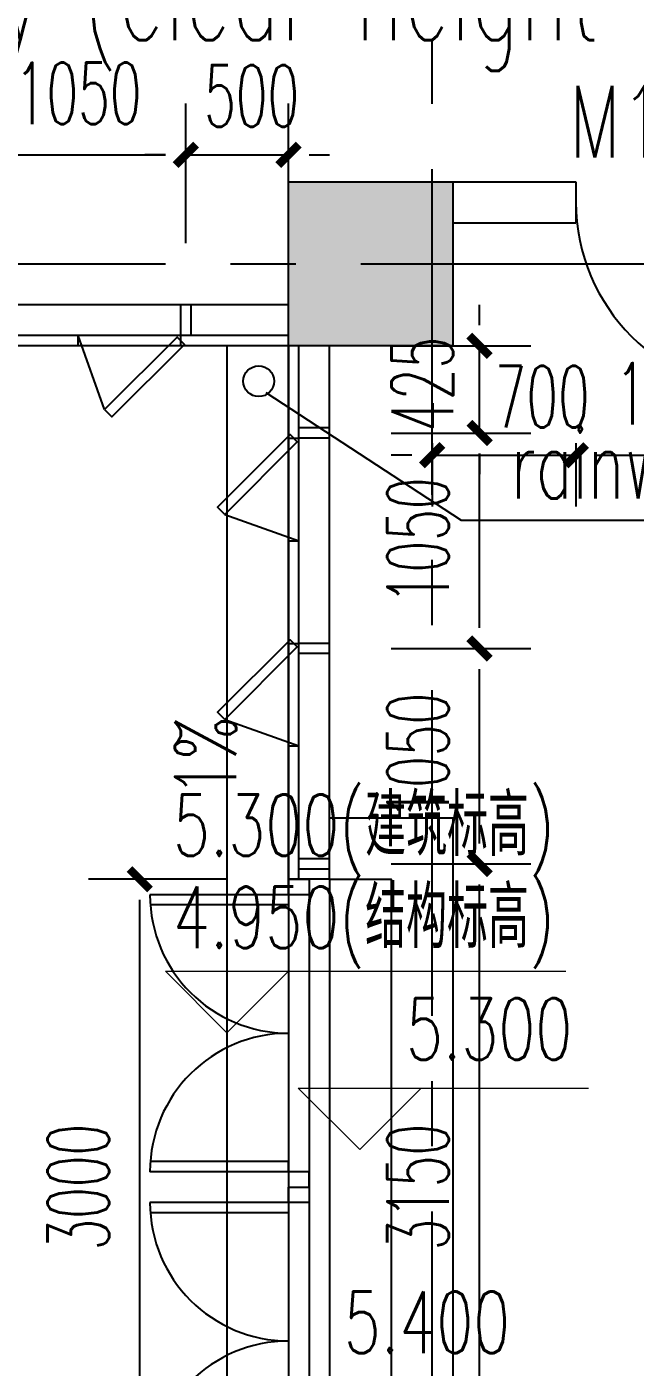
# Model space of a CAD drawing. Extents: x 824790 to 994147, y 4290613 to 4374713.
# Drawn here: x 883535 to 886499, y 4332818 to 4339350 of the extents above; entities that cross this region are included whole.
import ezdxf
from ezdxf.enums import TextEntityAlignment as Align

# ---------------------------------------------------------------- set-up
doc = ezdxf.new("R2010")
doc.units = 0
doc.header["$LTSCALE"] = 1000
doc.header["$MEASUREMENT"] = 0
for name, pattern in [('ACAD_ISO08W100', [36, 24, -3, 6, -3]), ('CENTER', [50.8, 31.75, -6.35, 6.35, -6.35]), ('DOTE', [2.42, 2, -0.2, 0.02, -0.2])]:
    doc.linetypes.add(name, pattern=pattern)
doc.layers.get('0').update_dxf_attribs({"color": 255, "linetype": 'CONTINUOUS'})
for name, color, linetype in [('A-DIM', 201, 'CONTINUOUS'), ('A-DOTE', 8, 'ACAD_ISO08W100'), ('A-FIN-GRAN', 34, 'CONTINUOUS'), ('A-LINE', 254, 'CONTINUOUS'), ('A-NOTE', 150, 'CONTINUOUS'), ('A-TEXT-CN', 31, 'CONTINUOUS'), ('A-WALL', 2, 'CONTINUOUS'), ('A-WINDOW', 4, 'CONTINUOUS'), ('A-WINDOW-TEXT', 93, 'CONTINUOUS'), ('DIM_SYMB', 3, 'CONTINUOUS'), ('DOTE', 17, 'DOTE'), ('HATCH-F252', 252, 'CONTINUOUS'), ('PUB_TEXT', 7, 'CONTINUOUS'), ('S-COLUMN', 1, 'CONTINUOUS'), ('stair', 30, 'CONTINUOUS'), ('排水沟', 6, 'CONTINUOUS'), ('柱子', 9, 'CONTINUOUS')]:
    doc.layers.add(name, color=color, linetype=linetype)
doc.layers.add('A_LEVEL', color=135, linetype='CONTINUOUS', lineweight=0)
doc.styles.add('_TCH_DIM', font='SIMPLEX', dxfattribs={"bigfont": 'GBCBIG'})
doc.styles.add('DIM_FONT', font='SIMPLEX.shx', dxfattribs={"width": 0.6, "bigfont": 'GBCBIG.shx'})
doc.styles.add('MEN', font='tjromans.shx', dxfattribs={"width": 0.7, "bigfont": 'tjhztxt.shx'})
doc.styles.add('PRC-S', font='TJROMANS.shx', dxfattribs={"width": 0.7, "bigfont": 'hztxt.shx'})
doc.styles.add('TONGJI-FONT', font='simplex.shx')
doc.dimstyles.new('DIMN', dxfattribs={"dimtxt": 300, "dimasz": 100, "dimexe": 250, "dimexo": 300, "dimgap": 150, "dimtad": 1, "dimdec": 0, "dimtxsty": 'DIM_FONT', "dimblk": 'h-_ArchTick', "dimcen": 2.5, "dimclrt": 7, "dimazin": 2, "dimtfac": 1, "dimtdec": 0, "dimtix": 1, "dimtmove": 2, "dimatfit": 3, "dimarcsym": 0})

# ---------------------------------------------------------------- blocks, each defined once
blk = doc.blocks.new('h-wrt')
at = {"layer": 'A-DOTE', "linetype": 'CENTER', "ltscale": 0.05}
for p, q in [((-2555128.9, -1784214.6), (-2555128.9, -1744636.2)), ((-2603736, -1760229), (-2483728.3, -1760229))]:
    blk.add_line(p, q, dxfattribs=at)
blk = doc.blocks.new('h-D10')
for p, q in [((75, 0), (75, 925)), ((125, 0), (125, 923.64766)), ((75, 0), (125, 0))]:
    blk.add_line(p, q)
blk.add_lwpolyline([(75, 0), (0, 0), (0, -100), (75, -100)], close=True)
blk.add_arc((75, 0), 925, 0, 90)
blk = doc.blocks.new('h-D15')
for p, q in [((75, 0), (75, 675)), ((125, 0), (125, 673.145601)), ((1375, 0), (1375, 673.145601)), ((1425, 0), (1425, 675)), ((75, 0), (125, 0)), ((1425, 0), (1375, 0))]:
    blk.add_line(p, q)
for points in [[(75, 0), (0, 0), (0, -100), (75, -100)], [(1425, 0), (1500, 0), (1500, -100), (1425, -100)]]:
    blk.add_lwpolyline(points, close=True)
for centre, start, end in [((75, 0), 0, 90), ((1425, 0), 90, 180)]:
    blk.add_arc(centre, 675, start, end)
blk = doc.blocks.new('sdfsf')
at = {"layer": 'A-WINDOW'}
for p, q in [((844941.6, 4169919.1), (844941.6, 4169969.1)), ((845441.6, 4169919.1), (845441.6, 4169969.1))]:
    blk.add_line(p, q, dxfattribs=at)
at = {"layer": 'A-WINDOW', "ltscale": 0.5}
blk.add_line((845070.4, 4169608.2), (844941.6, 4169969.1), dxfattribs=at)
blk.add_lwpolyline([(845070.4, 4169608.2), (845105.7, 4169572.9), (845459.3, 4169926.4), (845423.9, 4169961.8)], close=True, dxfattribs=at)
blk = doc.blocks.new('dsfd')
at = {"layer": 'A-FIN-GRAN'}
for p, q in [((884284.9, 4337845.4), (884284.9, 4337995.4)), ((884334.9, 4337845.4), (884334.9, 4337995.4)), ((885009.9, 4337395.4), (884859.9, 4337395.4)), ((885009.9, 4337345.4), (884859.9, 4337345.4)), ((885009.9, 4336345.4), (884859.9, 4336345.4)), ((885009.9, 4336295.4), (884859.9, 4336295.4)), ((885009.9, 4335295.4), (884859.9, 4335295.4)), ((885009.9, 4335245.4), (884859.9, 4335245.4))]:
    blk.add_line(p, q, dxfattribs=at)
at = {"layer": 'A-LINE'}
for p, q in [((884909.9, 4335195.4), (884909.9, 4332195.4)), ((885009.9, 4335195.4), (885009.9, 4332195.4))]:
    blk.add_line(p, q, dxfattribs=at)
at = {"layer": 'A-WINDOW'}
blk.add_line((885009.9, 4335195.4), (884809.9, 4335195.4), dxfattribs=at)
for points in [[(884809.9, 4337995.4), (877909.9, 4337995.4), (877509.9, 4337995.4)], [(884809.9, 4337845.4), (877909.9, 4337845.4), (877509.9, 4337845.4)], [(884809.9, 4335195.4), (884809.9, 4337795.4), (877909.9, 4337795.4), (877509.9, 4337795.4), (877509.9, 4329595.4), (877909.9, 4329595.4), (884809.9, 4329595.4), (884809.9, 4332195.4)], [(884859.9, 4335195.4), (884859.9, 4337795.4)], [(885009.9, 4335195.4), (885009.9, 4337795.4)]]:
    blk.add_lwpolyline(points, dxfattribs=at)
blk.add_blockref('sdfsf', (38843.3, 167876.2), dxfattribs=at)
at = {"layer": 'A-WINDOW', "xscale": -1, "rotation": 270}
for p in [(-3285109.2, 3491903.8), (-3285109.2, 3490903.8)]:
    blk.add_blockref('sdfsf', p, dxfattribs=at)
at = {"layer": 'A-WINDOW', "rotation": 90}
for p in [(884809.9, 4333695.4), (884809.9, 4332195.4)]:
    blk.add_blockref('h-D15', p, dxfattribs=at)
blk = doc.blocks.new('h-qwwe')
at = {"layer": 'HATCH-F252'}
blk.add_hatch(color=256, dxfattribs=at).paths.add_polyline_path([(-400, 400), (400, 400), (400, -400), (-400, -400)])
at = {"layer": 'S-COLUMN', "color": 1}
blk.add_lwpolyline([(-400, 400), (400, 400), (400, -400), (-400, -400)], close=True, dxfattribs=at)
blk = doc.blocks.new('h-800zhu')
at = {"layer": '柱子'}
blk.add_blockref('h-qwwe', (-2555428.9, -1396131.5), dxfattribs=at)
blk = doc.blocks.new('h-_ArchTick')
at = {"color": 0, "linetype": 'ByBlock', "const_width": 0.4}
blk.add_lwpolyline([(-0.5, -0.5), (0.5, 0.5)], dxfattribs=at)
blk = doc.blocks.new('*D135')
at = {"layer": 'A-DIM', "color": 0, "lineweight": -2, "transparency": 16777216}
for p, q in [((885740.8, 4337895.4), (885740.8, 4337995.4)), ((885309.9, 4337795.4), (885990.8, 4337795.4)), ((885740.8, 4337370.4), (885740.8, 4337795.4)), ((885309.9, 4337370.4), (885990.8, 4337370.4)), ((885740.8, 4337270.4), (885740.8, 4337170.4))]:
    blk.add_line(p, q, dxfattribs=at)
at = {"layer": 'A-DIM', "color": 0, "lineweight": -2, "transparency": 16777216, "xscale": 100, "yscale": 100, "zscale": 100}
for p, rotation in [((885740.8, 4337795.4), 270), ((885740.8, 4337370.4), 90)]:
    blk.add_blockref('h-_ArchTick', p, dxfattribs=dict(at, rotation=rotation))
at = {"layer": 'A-DIM', "color": 7, "transparency": 16777216, "insert": (885461.6, 4337608.1), "char_height": 300, "attachment_point": 5, "rotation": 90, "style": 'DIM_FONT'}
blk.add_mtext('\\A1;425', dxfattribs=at)
blk = doc.blocks.new('*D136')
at = {"layer": 'A-DIM', "color": 0, "lineweight": -2, "transparency": 16777216}
for p, q in [((885309.9, 4337370.4), (885990.8, 4337370.4)), ((885740.8, 4336420.4), (885740.8, 4337270.4)), ((885309.9, 4336320.4), (885990.8, 4336320.4))]:
    blk.add_line(p, q, dxfattribs=at)
at = {"layer": 'A-DIM', "color": 0, "lineweight": -2, "transparency": 16777216, "xscale": 100, "yscale": 100, "zscale": 100}
for p, rotation in [((885740.8, 4337370.4), 90), ((885740.8, 4336320.4), 270)]:
    blk.add_blockref('h-_ArchTick', p, dxfattribs=dict(at, rotation=rotation))
at = {"layer": 'A-DIM', "color": 7, "transparency": 16777216, "insert": (885440.8, 4336845.4), "char_height": 300, "attachment_point": 5, "rotation": 90, "style": 'DIM_FONT'}
blk.add_mtext('\\A1;1050', dxfattribs=at)
blk = doc.blocks.new('*D137')
at = {"layer": 'A-DIM', "color": 0, "lineweight": -2, "transparency": 16777216}
for p, q in [((885309.9, 4336320.4), (885990.8, 4336320.4)), ((885740.8, 4335370.4), (885740.8, 4336220.4)), ((885309.9, 4335270.4), (885990.8, 4335270.4))]:
    blk.add_line(p, q, dxfattribs=at)
at = {"layer": 'A-DIM', "color": 0, "lineweight": -2, "transparency": 16777216, "xscale": 100, "yscale": 100, "zscale": 100}
for p, rotation in [((885740.8, 4336320.4), 90), ((885740.8, 4335270.4), 270)]:
    blk.add_blockref('h-_ArchTick', p, dxfattribs=dict(at, rotation=rotation))
at = {"layer": 'A-DIM', "color": 7, "transparency": 16777216, "insert": (885440.8, 4335795.4), "char_height": 300, "attachment_point": 5, "rotation": 90, "style": 'DIM_FONT'}
blk.add_mtext('\\A1;1050', dxfattribs=at)
blk = doc.blocks.new('*D138')
at = {"layer": 'A-DIM', "color": 0, "lineweight": -2, "transparency": 16777216}
for p, q in [((885309.9, 4335270.4), (885990.8, 4335270.4)), ((885740.8, 4332220.4), (885740.8, 4335170.4)), ((885309.9, 4332120.4), (885990.8, 4332120.4))]:
    blk.add_line(p, q, dxfattribs=at)
at = {"layer": 'A-DIM', "color": 0, "lineweight": -2, "transparency": 16777216, "xscale": 100, "yscale": 100, "zscale": 100}
for p, rotation in [((885740.8, 4335270.4), 90), ((885740.8, 4332120.4), 270)]:
    blk.add_blockref('h-_ArchTick', p, dxfattribs=dict(at, rotation=rotation))
at = {"layer": 'A-DIM', "color": 7, "transparency": 16777216, "insert": (885440.8, 4333695.4), "char_height": 300, "attachment_point": 5, "rotation": 90, "style": 'DIM_FONT'}
blk.add_mtext('\\A1;3150', dxfattribs=at)
blk = doc.blocks.new('*D142')
at = {"layer": 'A-DIM', "color": 0, "lineweight": -2, "transparency": 16777216}
for p, q in [((884309.9, 4338295.4), (884309.9, 4338976.3)), ((884809.9, 4338295.4), (884809.9, 4338976.3)), ((884209.9, 4338726.3), (884109.9, 4338726.3)), ((884309.9, 4338726.3), (884809.9, 4338726.3)), ((884909.9, 4338726.3), (885009.9, 4338726.3))]:
    blk.add_line(p, q, dxfattribs=at)
at = {"layer": 'A-DIM', "color": 0, "lineweight": -2, "transparency": 16777216, "xscale": 100, "yscale": 100, "zscale": 100}
blk.add_blockref('h-_ArchTick', (884309.9, 4338726.3), dxfattribs=at)
at = {"layer": 'A-DIM', "color": 0, "lineweight": -2, "transparency": 16777216, "xscale": 100, "yscale": 100, "zscale": 100, "rotation": 180}
blk.add_blockref('h-_ArchTick', (884809.9, 4338726.3), dxfattribs=at)
at = {"layer": 'A-DIM', "color": 7, "transparency": 16777216, "insert": (884630, 4339013.5), "char_height": 300, "attachment_point": 5, "style": 'DIM_FONT'}
blk.add_mtext('\\A1;500', dxfattribs=at)
blk = doc.blocks.new('*D143')
at = {"layer": 'A-DIM', "color": 0, "lineweight": -2, "transparency": 16777216}
for p, q in [((883259.9, 4338295.4), (883259.9, 4338976.3)), ((884309.9, 4338295.4), (884309.9, 4338976.3)), ((883359.9, 4338726.3), (884209.9, 4338726.3))]:
    blk.add_line(p, q, dxfattribs=at)
at = {"layer": 'A-DIM', "color": 0, "lineweight": -2, "transparency": 16777216, "xscale": 100, "yscale": 100, "zscale": 100, "rotation": 180}
blk.add_blockref('h-_ArchTick', (883259.9, 4338726.3), dxfattribs=at)
at = {"layer": 'A-DIM', "color": 0, "lineweight": -2, "transparency": 16777216, "xscale": 100, "yscale": 100, "zscale": 100}
blk.add_blockref('h-_ArchTick', (884309.9, 4338726.3), dxfattribs=at)
at = {"layer": 'A-DIM', "color": 7, "transparency": 16777216, "insert": (883784.9, 4339026.3), "char_height": 300, "attachment_point": 5, "style": 'DIM_FONT'}
blk.add_mtext('\\A1;1050', dxfattribs=at)
blk = doc.blocks.new('*D773')
at = {"layer": 'A-DIM', "color": 0, "lineweight": -2, "transparency": 16777216}
for p, q in [((885509.9, 4337321.7), (885509.9, 4337012.3)), ((886209.9, 4337321.7), (886209.9, 4337012.3)), ((885409.9, 4337262.3), (885309.9, 4337262.3)), ((885509.9, 4337262.3), (886209.9, 4337262.3)), ((886309.9, 4337262.3), (886409.9, 4337262.3))]:
    blk.add_line(p, q, dxfattribs=at)
at = {"layer": 'A-DIM', "color": 0, "lineweight": -2, "transparency": 16777216, "xscale": 100, "yscale": 100, "zscale": 100}
blk.add_blockref('h-_ArchTick', (885509.9, 4337262.3), dxfattribs=at)
at = {"layer": 'A-DIM', "color": 0, "lineweight": -2, "transparency": 16777216, "xscale": 100, "yscale": 100, "zscale": 100, "rotation": 180}
blk.add_blockref('h-_ArchTick', (886209.9, 4337262.3), dxfattribs=at)
at = {"layer": 'A-DIM', "color": 7, "transparency": 16777216, "insert": (886045.9, 4337547.2), "char_height": 300, "attachment_point": 5, "style": 'DIM_FONT'}
blk.add_mtext('\\A1;700', dxfattribs=at)
blk = doc.blocks.new('*D774')
at = {"layer": 'A-DIM', "color": 0, "lineweight": -2, "transparency": 16777216}
for p, q in [((886209.9, 4337321.7), (886209.9, 4337012.3)), ((887209.9, 4337321.7), (887209.9, 4337012.3)), ((886309.9, 4337262.3), (887109.9, 4337262.3))]:
    blk.add_line(p, q, dxfattribs=at)
at = {"layer": 'A-DIM', "color": 0, "lineweight": -2, "transparency": 16777216, "xscale": 100, "yscale": 100, "zscale": 100, "rotation": 180}
blk.add_blockref('h-_ArchTick', (886209.9, 4337262.3), dxfattribs=at)
at = {"layer": 'A-DIM', "color": 0, "lineweight": -2, "transparency": 16777216, "xscale": 100, "yscale": 100, "zscale": 100}
blk.add_blockref('h-_ArchTick', (887209.9, 4337262.3), dxfattribs=at)
at = {"layer": 'A-DIM', "color": 7, "transparency": 16777216, "insert": (886709.9, 4337562.3), "char_height": 300, "attachment_point": 5, "style": 'DIM_FONT'}
blk.add_mtext('\\A1;1000', dxfattribs=at)
blk = doc.blocks.new('*D796')
at = {"layer": 'A-DIM', "color": 0, "lineweight": -2, "transparency": 16777216}
for p, q in [((884509.9, 4335195.4), (883835.3, 4335195.4)), ((884085.3, 4332295.4), (884085.3, 4335095.4)), ((884509.9, 4332195.4), (883835.3, 4332195.4))]:
    blk.add_line(p, q, dxfattribs=at)
at = {"layer": 'A-DIM', "color": 0, "lineweight": -2, "transparency": 16777216, "xscale": 100, "yscale": 100, "zscale": 100}
for p, rotation in [((884085.3, 4335195.4), 90), ((884085.3, 4332195.4), 270)]:
    blk.add_blockref('h-_ArchTick', p, dxfattribs=dict(at, rotation=rotation))
at = {"layer": 'A-DIM', "color": 7, "transparency": 16777216, "insert": (883785.3, 4333695.4), "char_height": 300, "attachment_point": 5, "rotation": 90, "style": 'DIM_FONT'}
blk.add_mtext('\\A1;3000', dxfattribs=at)

msp = doc.modelspace()

# ---------------------------------------------------------------- linework, layer by layer
at = {"layer": 'A-NOTE'}
for p, q in [((884698.8, 4337567.5), (885650.4, 4336946.4)), ((885650.4, 4336946.4), (886682, 4336946.4))]:
    msp.add_line(p, q, dxfattribs=at)
at = {"layer": 'A-WALL'}
for p, q in [((885609.9, 4338595.4), (886209.9, 4338595.4)), ((886209.9, 4338595.4), (886209.9, 4338395.4)), ((885609.9, 4338395.4), (886209.9, 4338395.4))]:
    msp.add_line(p, q, dxfattribs=at)
at = {"layer": 'A_LEVEL'}
for points in [[(884809.9, 4334747.7), (884509.9, 4334447.7), (884209.9, 4334747.7), (886160.2, 4334747.7)], [(885456.5, 4334178.3), (885156.5, 4333878.3), (884856.5, 4334178.3), (886270.6, 4334178.3)]]:
    msp.add_lwpolyline(points, dxfattribs=at)
at = {"layer": 'DIM_SYMB'}
msp.add_lwpolyline([(884659.1, 4335596.3, 0, 0, 0), (884659.1, 4336435, 80, 0, 0), (884659.1, 4336735, 0, 0, 0)], format="xyseb", dxfattribs=at)
at = {"layer": 'stair', "color": 30}
for points in [[(885009.9, 4335495.4), (885609.9, 4335495.4), (885609.9, 4331895.4), (885009.9, 4331895.4)], [(885009.9, 4335195.4), (885309.9, 4335195.4), (885309.9, 4332195.4), (885009.9, 4332195.4)]]:
    msp.add_lwpolyline(points, dxfattribs=at)
at = {"layer": '排水沟'}
for p, q in [((884509.9, 4337795.4), (884509.9, 4329595.4)), ((884809.9, 4337795.4), (884809.9, 4329595.4))]:
    msp.add_line(p, q, dxfattribs=at)
msp.add_circle((884664.6, 4337623.1), 75, dxfattribs=at)

# ---------------------------------------------------------------- block references
at = {"layer": 'A-WALL'}
msp.add_blockref('dsfd', (0, 0), dxfattribs=at)
at = {"layer": 'A-WINDOW', "rotation": 180}
msp.add_blockref('h-D10', (887209.9, 4338495.4), dxfattribs=at)
at = {"layer": 'DOTE'}
msp.add_blockref('h-wrt', (3440638.8, 6098424.3), dxfattribs=at)
at = {"layer": 'S-COLUMN'}
msp.add_blockref('h-800zhu', (3440638.8, 5734326.8), dxfattribs=at)

# ---------------------------------------------------------------- texts
at = {"layer": 'A-TEXT-CN', "style": 'TONGJI-FONT', "width": 0.65}
msp.add_text('Walkway (clear height 3.0m)', height=450, dxfattribs=at).set_placement((882036.6, 4339285.4))
at = {"layer": 'A-WINDOW-TEXT', "style": 'PRC-S', "width": 0.7}
msp.add_text('M1022', height=350, dxfattribs=at).set_placement((886176.7, 4338713))
at = {"layer": 'A_LEVEL', "style": 'MEN', "width": 0.7}
for tag, p in [('5.300(建筑标高)', (886107.1, 4335309.5, -0.3)), ('4.950(结构标高)', (886107.1, 4334860, -0.3)), ('5.300', (886191.9, 4334315.9, -0.3)), ('5.400', (885889.7, 4332886.5, -0.3))]:
    msp.add_attdef(tag, text='1', height=300, dxfattribs=at).set_placement(p, align=Align.RIGHT)
at = {"layer": 'PUB_TEXT', "style": 'TONGJI-FONT', "width": 0.65}
msp.add_text('rainwater hopper', height=337.589, dxfattribs=at).set_placement((885891.9, 4337051.4))
at = {"layer": 'PUB_TEXT', "style": '_TCH_DIM', "width": 0.705882}
msp.add_text('1%', height=297.5, rotation=90, dxfattribs=at).set_placement((884554.1, 4335596.3))

# ---------------------------------------------------------------- dimensions: what is measured, and where the dimension line sits
at = {"layer": 'A-DIM'}
for p1, p2, distance, picture, middle in [((883259.9, 4337995.4), (884309.9, 4337995.4), 730.9, '*D143', (883784.9, 4339026.3)), ((886209.9, 4337621.7), (887209.9, 4337621.7), -359.5, '*D774', (886709.9, 4337562.3)), ((885009.9, 4336320.4), (885009.9, 4337370.4), -730.9, '*D136', (885440.8, 4336845.4)), ((885009.9, 4335270.4), (885009.9, 4336320.4), -730.9, '*D137', (885440.8, 4335795.4)), ((885009.9, 4332120.4), (885009.9, 4335270.4), -730.9, '*D138', (885440.8, 4333695.4)), ((884809.9, 4332195.4), (884809.9, 4335195.4), 724.6, '*D796', (883785.3, 4333695.4))]:
    dim = msp.add_aligned_dim(p1=p1, p2=p2, distance=distance, dimstyle='DIMN', dxfattribs=at)
    dim.commit()
    dim.dimension.update_dxf_attribs({"geometry": picture, "text_midpoint": middle})
for base, p1, p2, angle, picture, middle in [((884809.9, 4338726.3), (884309.9, 4337995.4), (884809.9, 4337995.4), 0, '*D142', (884630, 4339013.5)), ((885740.8, 4337795.4), (885009.9, 4337370.4), (885009.9, 4337795.4), 90, '*D135', (885461.6, 4337608.1)), ((886209.9, 4337262.3), (885509.9, 4337621.7), (886209.9, 4337621.7), 0, '*D773', (886045.9, 4337547.2))]:
    dim = msp.add_linear_dim(base=base, p1=p1, p2=p2, angle=angle, dimstyle='DIMN', dxfattribs=at)
    dim.commit()
    dim.dimension.update_dxf_attribs({"geometry": picture, "text_midpoint": middle, "dimtype": 129})

doc.saveas('drawing.dxf')
